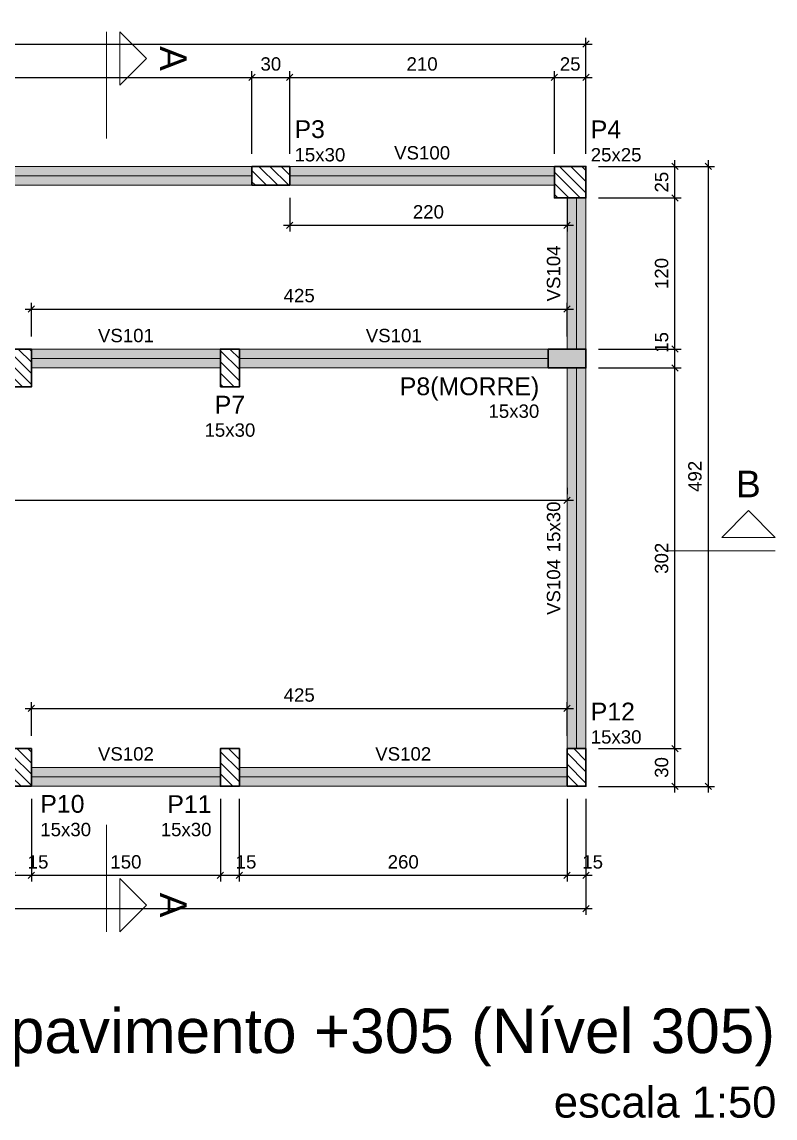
# Model space of a CAD drawing. Header units: inches. Extents: x -52 to 802, y -168 to 85.
# Drawn here: x 33.92 to 45.87, y -28.39 to -10.99 of the extents above; entities that cross this region are included whole.
import ezdxf

# ---------------------------------------------------------------- set-up
doc = ezdxf.new("R2010")
doc.units = ezdxf.units.IN
doc.header["$MEASUREMENT"] = 0
doc.linetypes.add('DOT2', pattern=[3.175, 0, -3.175])
for name, color, linetype, lineweight in [('FO-Cortes', 9, 'Continuous', 5), ('FO-Cotas', 5, 'Continuous', 5), ('FO-Eixos', 5, 'Continuous', 5), ('FO-Hachura pilar que morre', 106, 'Continuous', 5), ('FO-Hachura pilar que passa', 19, 'Continuous', 5), ('FO-Hachura viga', 43, 'Continuous', 5), ('FO-Pilares', 4, 'Continuous', 30), ('FO-Textos das vigas', 7, 'Continuous', 5), ('FO-Textos dos pilares', 7, 'Continuous', 5), ('FO-Títulos', 1, 'Continuous', 20), ('FO-Vigas', 1, 'Continuous', 20), ('LC-Textos', 3, 'Continuous', 20)]:
    doc.layers.add(name, color=color, linetype=linetype, lineweight=lineweight)
doc.styles.add('Arial', font='arial.ttf')
doc.styles.get("Standard").update_dxf_attribs({"font": 'arial.ttf'})
doc.dimstyles.new('UM_50.000000', dxfattribs={"dimtxt": 0.18, "dimasz": 0.1, "dimexe": 0.1, "dimexo": 0.2, "dimgap": 0, "dimtad": 1, "dimtih": 1, "dimtoh": 1, "dimdec": 1, "dimlfac": 50, "dimzin": 0, "dimdsep": 46, "dimtxsty": 'Standard', "dimcen": 0.09, "dimdle": 0.1, "dimadec": 1, "dimazin": 2, "dimtfac": 1, "dimtdec": 4, "dimtofl": 0, "dimtmove": 0, "dimatfit": 3, "dimfxl": 1, "dimtolj": 1, "dimarcsym": 0})
pattern_1 = [(135, (22.77241, -23.12064), (-0.08838835, -0.08838835), [])]

# ---------------------------------------------------------------- blocks, each defined once
blk = doc.blocks.new('_Oblique')
at = {"color": 0, "linetype": 'ByBlock', "lineweight": -2}
blk.add_line((-0.5, -0.5), (0.5, 0.5), dxfattribs=at)
blk = doc.blocks.new('*D132')
at = {"layer": 'Defpoints', "color": 0, "transparency": 16777216}
for p in [(37.572, -11.869), (28.272, -13.281), (37.572, -13.281)]:
    blk.add_point(p, dxfattribs=at)
at = {"layer": 'FO-Cotas', "color": 0, "lineweight": -2, "transparency": 16777216}
for p, q in [((28.272, -13.081), (28.272, -11.769)), ((37.572, -13.081), (37.572, -11.769)), ((28.172, -11.869), (37.672, -11.869))]:
    blk.add_line(p, q, dxfattribs=at)
at = {"layer": 'FO-Cotas', "color": 0, "lineweight": -2, "transparency": 16777216, "xscale": 0.1, "yscale": 0.1, "zscale": 0.1, "rotation": 180}
blk.add_blockref('_Oblique', (28.272, -11.869), dxfattribs=at)
at = {"layer": 'FO-Cotas', "color": 0, "lineweight": -2, "transparency": 16777216, "xscale": 0.1, "yscale": 0.1, "zscale": 0.1}
blk.add_blockref('_Oblique', (37.572, -11.869), dxfattribs=at)
at = {"layer": 'FO-Cotas', "transparency": 16777216, "insert": (32.922, -11.657), "char_height": 0.2118, "attachment_point": 5, "rotation": 0.0057, "style": 'Arial'}
blk.add_mtext('\\A1;465', dxfattribs=at)
blk = doc.blocks.new('*D133')
at = {"layer": 'Defpoints', "color": 0, "transparency": 16777216}
for p in [(38.172, -11.869), (37.572, -13.281), (38.172, -13.281)]:
    blk.add_point(p, dxfattribs=at)
at = {"layer": 'FO-Cotas', "color": 0, "lineweight": -2, "transparency": 16777216}
for p, q in [((37.572, -13.081), (37.572, -11.769)), ((38.172, -13.081), (38.172, -11.769)), ((37.472, -11.869), (38.272, -11.869))]:
    blk.add_line(p, q, dxfattribs=at)
at = {"layer": 'FO-Cotas', "color": 0, "lineweight": -2, "transparency": 16777216, "xscale": 0.1, "yscale": 0.1, "zscale": 0.1, "rotation": 180}
blk.add_blockref('_Oblique', (37.572, -11.869), dxfattribs=at)
at = {"layer": 'FO-Cotas', "color": 0, "lineweight": -2, "transparency": 16777216, "xscale": 0.1, "yscale": 0.1, "zscale": 0.1}
blk.add_blockref('_Oblique', (38.172, -11.869), dxfattribs=at)
at = {"layer": 'FO-Cotas', "transparency": 16777216, "insert": (37.872, -11.657), "char_height": 0.2118, "attachment_point": 5, "rotation": 0.0057, "style": 'Arial'}
blk.add_mtext('\\A1;30', dxfattribs=at)
blk = doc.blocks.new('*D134')
at = {"layer": 'Defpoints', "color": 0, "transparency": 16777216}
for p in [(42.372, -11.869), (38.172, -13.281), (42.372, -13.281)]:
    blk.add_point(p, dxfattribs=at)
at = {"layer": 'FO-Cotas', "color": 0, "lineweight": -2, "transparency": 16777216}
for p, q in [((38.172, -13.081), (38.172, -11.769)), ((42.372, -13.081), (42.372, -11.769)), ((38.072, -11.869), (42.472, -11.869))]:
    blk.add_line(p, q, dxfattribs=at)
at = {"layer": 'FO-Cotas', "color": 0, "lineweight": -2, "transparency": 16777216, "xscale": 0.1, "yscale": 0.1, "zscale": 0.1, "rotation": 180}
blk.add_blockref('_Oblique', (38.172, -11.869), dxfattribs=at)
at = {"layer": 'FO-Cotas', "color": 0, "lineweight": -2, "transparency": 16777216, "xscale": 0.1, "yscale": 0.1, "zscale": 0.1}
blk.add_blockref('_Oblique', (42.372, -11.869), dxfattribs=at)
at = {"layer": 'FO-Cotas', "transparency": 16777216, "insert": (40.272, -11.657), "char_height": 0.2118, "attachment_point": 5, "rotation": 0.0057, "style": 'Arial'}
blk.add_mtext('\\A1;210', dxfattribs=at)
blk = doc.blocks.new('*D135')
at = {"layer": 'Defpoints', "color": 0, "transparency": 16777216}
for p in [(42.872, -11.869), (42.372, -13.281), (42.872, -13.281)]:
    blk.add_point(p, dxfattribs=at)
at = {"layer": 'FO-Cotas', "color": 0, "lineweight": -2, "transparency": 16777216}
for p, q in [((42.372, -13.081), (42.372, -11.769)), ((42.872, -13.081), (42.872, -11.769)), ((42.272, -11.869), (42.972, -11.869))]:
    blk.add_line(p, q, dxfattribs=at)
at = {"layer": 'FO-Cotas', "color": 0, "lineweight": -2, "transparency": 16777216, "xscale": 0.1, "yscale": 0.1, "zscale": 0.1, "rotation": 180}
blk.add_blockref('_Oblique', (42.372, -11.869), dxfattribs=at)
at = {"layer": 'FO-Cotas', "color": 0, "lineweight": -2, "transparency": 16777216, "xscale": 0.1, "yscale": 0.1, "zscale": 0.1}
blk.add_blockref('_Oblique', (42.872, -11.869), dxfattribs=at)
at = {"layer": 'FO-Cotas', "transparency": 16777216, "insert": (42.622, -11.657), "char_height": 0.2118, "attachment_point": 5, "rotation": 0.0057, "style": 'Arial'}
blk.add_mtext('\\A1;25', dxfattribs=at)
blk = doc.blocks.new('*D136')
at = {"layer": 'Defpoints', "color": 0, "transparency": 16777216}
for p in [(42.872, -11.339), (22.772, -13.281), (42.872, -13.281)]:
    blk.add_point(p, dxfattribs=at)
at = {"layer": 'FO-Cotas', "color": 0, "lineweight": -2, "transparency": 16777216}
for p, q in [((22.772, -13.081), (22.772, -11.239)), ((42.872, -13.081), (42.872, -11.239)), ((22.672, -11.339), (42.972, -11.339))]:
    blk.add_line(p, q, dxfattribs=at)
at = {"layer": 'FO-Cotas', "color": 0, "lineweight": -2, "transparency": 16777216, "xscale": 0.1, "yscale": 0.1, "zscale": 0.1, "rotation": 180}
blk.add_blockref('_Oblique', (22.772, -11.339), dxfattribs=at)
at = {"layer": 'FO-Cotas', "color": 0, "lineweight": -2, "transparency": 16777216, "xscale": 0.1, "yscale": 0.1, "zscale": 0.1}
blk.add_blockref('_Oblique', (42.872, -11.339), dxfattribs=at)
at = {"layer": 'FO-Cotas', "transparency": 16777216, "insert": (32.822, -11.127), "char_height": 0.2118, "attachment_point": 5, "rotation": 0.0057, "style": 'Arial'}
blk.add_mtext('\\A1;1005', dxfattribs=at)
blk = doc.blocks.new('*D139')
at = {"layer": 'Defpoints', "color": 0, "transparency": 16777216}
for p in [(33.772, -23.121), (34.072, -23.121), (34.072, -24.533)]:
    blk.add_point(p, dxfattribs=at)
at = {"layer": 'FO-Cotas', "color": 0, "lineweight": -2, "transparency": 16777216}
for p, q in [((33.772, -23.321), (33.772, -24.633)), ((34.072, -23.321), (34.072, -24.633)), ((33.672, -24.533), (34.172, -24.533))]:
    blk.add_line(p, q, dxfattribs=at)
at = {"layer": 'FO-Cotas', "color": 0, "lineweight": -2, "transparency": 16777216, "xscale": 0.1, "yscale": 0.1, "zscale": 0.1, "rotation": 180}
blk.add_blockref('_Oblique', (33.772, -24.533), dxfattribs=at)
at = {"layer": 'FO-Cotas', "color": 0, "lineweight": -2, "transparency": 16777216, "xscale": 0.1, "yscale": 0.1, "zscale": 0.1}
blk.add_blockref('_Oblique', (34.072, -24.533), dxfattribs=at)
at = {"layer": 'FO-Cotas', "transparency": 16777216, "insert": (34.178, -24.321), "char_height": 0.2118, "attachment_point": 5, "rotation": 0.0057, "style": 'Arial'}
blk.add_mtext('\\A1;15', dxfattribs=at)
blk = doc.blocks.new('*D140')
at = {"layer": 'Defpoints', "color": 0, "transparency": 16777216}
for p in [(34.072, -23.121), (37.072, -23.121), (37.072, -24.533)]:
    blk.add_point(p, dxfattribs=at)
at = {"layer": 'FO-Cotas', "color": 0, "lineweight": -2, "transparency": 16777216}
for p, q in [((34.072, -23.321), (34.072, -24.633)), ((37.072, -23.321), (37.072, -24.633)), ((33.972, -24.533), (37.172, -24.533))]:
    blk.add_line(p, q, dxfattribs=at)
at = {"layer": 'FO-Cotas', "color": 0, "lineweight": -2, "transparency": 16777216, "xscale": 0.1, "yscale": 0.1, "zscale": 0.1, "rotation": 180}
blk.add_blockref('_Oblique', (34.072, -24.533), dxfattribs=at)
at = {"layer": 'FO-Cotas', "color": 0, "lineweight": -2, "transparency": 16777216, "xscale": 0.1, "yscale": 0.1, "zscale": 0.1}
blk.add_blockref('_Oblique', (37.072, -24.533), dxfattribs=at)
at = {"layer": 'FO-Cotas', "transparency": 16777216, "insert": (35.572, -24.321), "char_height": 0.2118, "attachment_point": 5, "rotation": 0.0057, "style": 'Arial'}
blk.add_mtext('\\A1;150', dxfattribs=at)
blk = doc.blocks.new('*D141')
at = {"layer": 'Defpoints', "color": 0, "transparency": 16777216}
for p in [(37.072, -23.121), (37.372, -23.121), (37.372, -24.533)]:
    blk.add_point(p, dxfattribs=at)
at = {"layer": 'FO-Cotas', "color": 0, "lineweight": -2, "transparency": 16777216}
for p, q in [((37.072, -23.321), (37.072, -24.633)), ((37.372, -23.321), (37.372, -24.633)), ((36.972, -24.533), (37.472, -24.533))]:
    blk.add_line(p, q, dxfattribs=at)
at = {"layer": 'FO-Cotas', "color": 0, "lineweight": -2, "transparency": 16777216, "xscale": 0.1, "yscale": 0.1, "zscale": 0.1, "rotation": 180}
blk.add_blockref('_Oblique', (37.072, -24.533), dxfattribs=at)
at = {"layer": 'FO-Cotas', "color": 0, "lineweight": -2, "transparency": 16777216, "xscale": 0.1, "yscale": 0.1, "zscale": 0.1}
blk.add_blockref('_Oblique', (37.372, -24.533), dxfattribs=at)
at = {"layer": 'FO-Cotas', "transparency": 16777216, "insert": (37.478, -24.321), "char_height": 0.2118, "attachment_point": 5, "rotation": 0.0057, "style": 'Arial'}
blk.add_mtext('\\A1;15', dxfattribs=at)
blk = doc.blocks.new('*D142')
at = {"layer": 'Defpoints', "color": 0, "transparency": 16777216}
for p in [(37.372, -23.121), (42.572, -23.121), (42.572, -24.533)]:
    blk.add_point(p, dxfattribs=at)
at = {"layer": 'FO-Cotas', "color": 0, "lineweight": -2, "transparency": 16777216}
for p, q in [((37.372, -23.321), (37.372, -24.633)), ((42.572, -23.321), (42.572, -24.633)), ((37.272, -24.533), (42.672, -24.533))]:
    blk.add_line(p, q, dxfattribs=at)
at = {"layer": 'FO-Cotas', "color": 0, "lineweight": -2, "transparency": 16777216, "xscale": 0.1, "yscale": 0.1, "zscale": 0.1, "rotation": 180}
blk.add_blockref('_Oblique', (37.372, -24.533), dxfattribs=at)
at = {"layer": 'FO-Cotas', "color": 0, "lineweight": -2, "transparency": 16777216, "xscale": 0.1, "yscale": 0.1, "zscale": 0.1}
blk.add_blockref('_Oblique', (42.572, -24.533), dxfattribs=at)
at = {"layer": 'FO-Cotas', "transparency": 16777216, "insert": (39.972, -24.321), "char_height": 0.2118, "attachment_point": 5, "rotation": 0.0057, "style": 'Arial'}
blk.add_mtext('\\A1;260', dxfattribs=at)
blk = doc.blocks.new('*D143')
at = {"layer": 'Defpoints', "color": 0, "transparency": 16777216}
for p in [(42.572, -23.121), (42.872, -23.121), (42.872, -24.533)]:
    blk.add_point(p, dxfattribs=at)
at = {"layer": 'FO-Cotas', "color": 0, "lineweight": -2, "transparency": 16777216}
for p, q in [((42.572, -23.321), (42.572, -24.633)), ((42.872, -23.321), (42.872, -24.633)), ((42.472, -24.533), (42.972, -24.533))]:
    blk.add_line(p, q, dxfattribs=at)
at = {"layer": 'FO-Cotas', "color": 0, "lineweight": -2, "transparency": 16777216, "xscale": 0.1, "yscale": 0.1, "zscale": 0.1, "rotation": 180}
blk.add_blockref('_Oblique', (42.572, -24.533), dxfattribs=at)
at = {"layer": 'FO-Cotas', "color": 0, "lineweight": -2, "transparency": 16777216, "xscale": 0.1, "yscale": 0.1, "zscale": 0.1}
blk.add_blockref('_Oblique', (42.872, -24.533), dxfattribs=at)
at = {"layer": 'FO-Cotas', "transparency": 16777216, "insert": (42.978, -24.321), "char_height": 0.2118, "attachment_point": 5, "rotation": 0.0057, "style": 'Arial'}
blk.add_mtext('\\A1;15', dxfattribs=at)
blk = doc.blocks.new('*D144')
at = {"layer": 'Defpoints', "color": 0, "transparency": 16777216}
for p in [(22.772, -23.121), (42.872, -23.121), (42.872, -25.062)]:
    blk.add_point(p, dxfattribs=at)
at = {"layer": 'FO-Cotas', "color": 0, "lineweight": -2, "transparency": 16777216}
for p, q in [((22.772, -23.321), (22.772, -25.162)), ((42.872, -23.321), (42.872, -25.162)), ((22.672, -25.062), (42.972, -25.062))]:
    blk.add_line(p, q, dxfattribs=at)
at = {"layer": 'FO-Cotas', "color": 0, "lineweight": -2, "transparency": 16777216, "xscale": 0.1, "yscale": 0.1, "zscale": 0.1, "rotation": 180}
blk.add_blockref('_Oblique', (22.772, -25.062), dxfattribs=at)
at = {"layer": 'FO-Cotas', "color": 0, "lineweight": -2, "transparency": 16777216, "xscale": 0.1, "yscale": 0.1, "zscale": 0.1}
blk.add_blockref('_Oblique', (42.872, -25.062), dxfattribs=at)
at = {"layer": 'FO-Cotas', "transparency": 16777216, "insert": (32.822, -24.85), "char_height": 0.2118, "attachment_point": 5, "rotation": 0.0057, "style": 'Arial'}
blk.add_mtext('\\A1;1005', dxfattribs=at)
blk = doc.blocks.new('*D151')
at = {"layer": 'Defpoints', "color": 0, "transparency": 16777216}
for p in [(42.872, -22.521), (44.284, -22.521), (42.872, -23.121)]:
    blk.add_point(p, dxfattribs=at)
at = {"layer": 'FO-Cotas', "color": 0, "lineweight": -2, "transparency": 16777216}
for p, q in [((44.284, -23.221), (44.284, -22.421)), ((43.072, -22.521), (44.384, -22.521)), ((43.072, -23.121), (44.384, -23.121))]:
    blk.add_line(p, q, dxfattribs=at)
at = {"layer": 'FO-Cotas', "color": 0, "lineweight": -2, "transparency": 16777216, "xscale": 0.1, "yscale": 0.1, "zscale": 0.1}
for p, rotation in [((44.284, -22.521), 90), ((44.284, -23.121), 270)]:
    blk.add_blockref('_Oblique', p, dxfattribs=dict(at, rotation=rotation))
at = {"layer": 'FO-Cotas', "transparency": 16777216, "insert": (44.073, -22.821), "char_height": 0.2118, "attachment_point": 5, "rotation": 90, "style": 'Arial'}
blk.add_mtext('\\A1;30', dxfattribs=at)
blk = doc.blocks.new('*D152')
at = {"layer": 'Defpoints', "color": 0, "transparency": 16777216}
for p in [(42.872, -16.481), (44.284, -16.481), (42.872, -22.521)]:
    blk.add_point(p, dxfattribs=at)
at = {"layer": 'FO-Cotas', "color": 0, "lineweight": -2, "transparency": 16777216}
for p, q in [((43.072, -16.481), (44.384, -16.481)), ((44.284, -22.621), (44.284, -16.381)), ((43.072, -22.521), (44.384, -22.521))]:
    blk.add_line(p, q, dxfattribs=at)
at = {"layer": 'FO-Cotas', "color": 0, "lineweight": -2, "transparency": 16777216, "xscale": 0.1, "yscale": 0.1, "zscale": 0.1}
for p, rotation in [((44.284, -16.481), 90), ((44.284, -22.521), 270)]:
    blk.add_blockref('_Oblique', p, dxfattribs=dict(at, rotation=rotation))
at = {"layer": 'FO-Cotas', "transparency": 16777216, "insert": (44.073, -19.501), "char_height": 0.2118, "attachment_point": 5, "rotation": 90, "style": 'Arial'}
blk.add_mtext('\\A1;302', dxfattribs=at)
blk = doc.blocks.new('*D153')
at = {"layer": 'Defpoints', "color": 0, "transparency": 16777216}
for p in [(42.872, -16.181), (44.284, -16.181), (42.872, -16.481)]:
    blk.add_point(p, dxfattribs=at)
at = {"layer": 'FO-Cotas', "color": 0, "lineweight": -2, "transparency": 16777216}
for p, q in [((44.284, -16.581), (44.284, -16.081)), ((43.072, -16.181), (44.384, -16.181)), ((43.072, -16.481), (44.384, -16.481))]:
    blk.add_line(p, q, dxfattribs=at)
at = {"layer": 'FO-Cotas', "color": 0, "lineweight": -2, "transparency": 16777216, "xscale": 0.1, "yscale": 0.1, "zscale": 0.1}
for p, rotation in [((44.284, -16.181), 90), ((44.284, -16.481), 270)]:
    blk.add_blockref('_Oblique', p, dxfattribs=dict(at, rotation=rotation))
at = {"layer": 'FO-Cotas', "transparency": 16777216, "insert": (44.073, -16.075), "char_height": 0.2118, "attachment_point": 5, "rotation": 90, "style": 'Arial'}
blk.add_mtext('\\A1;15', dxfattribs=at)
blk = doc.blocks.new('*D154')
at = {"layer": 'Defpoints', "color": 0, "transparency": 16777216}
for p in [(42.872, -13.781), (44.284, -13.781), (42.872, -16.181)]:
    blk.add_point(p, dxfattribs=at)
at = {"layer": 'FO-Cotas', "color": 0, "lineweight": -2, "transparency": 16777216}
for p, q in [((44.284, -16.281), (44.284, -13.681)), ((43.072, -13.781), (44.384, -13.781)), ((43.072, -16.181), (44.384, -16.181))]:
    blk.add_line(p, q, dxfattribs=at)
at = {"layer": 'FO-Cotas', "color": 0, "lineweight": -2, "transparency": 16777216, "xscale": 0.1, "yscale": 0.1, "zscale": 0.1}
for p, rotation in [((44.284, -13.781), 90), ((44.284, -16.181), 270)]:
    blk.add_blockref('_Oblique', p, dxfattribs=dict(at, rotation=rotation))
at = {"layer": 'FO-Cotas', "transparency": 16777216, "insert": (44.073, -14.981), "char_height": 0.2118, "attachment_point": 5, "rotation": 90, "style": 'Arial'}
blk.add_mtext('\\A1;120', dxfattribs=at)
blk = doc.blocks.new('*D155')
at = {"layer": 'Defpoints', "color": 0, "transparency": 16777216}
for p in [(42.872, -13.281), (44.284, -13.281), (42.872, -13.781)]:
    blk.add_point(p, dxfattribs=at)
at = {"layer": 'FO-Cotas', "color": 0, "lineweight": -2, "transparency": 16777216}
for p, q in [((44.284, -13.881), (44.284, -13.181)), ((43.072, -13.281), (44.384, -13.281)), ((43.072, -13.781), (44.384, -13.781))]:
    blk.add_line(p, q, dxfattribs=at)
at = {"layer": 'FO-Cotas', "color": 0, "lineweight": -2, "transparency": 16777216, "xscale": 0.1, "yscale": 0.1, "zscale": 0.1}
for p, rotation in [((44.284, -13.281), 90), ((44.284, -13.781), 270)]:
    blk.add_blockref('_Oblique', p, dxfattribs=dict(at, rotation=rotation))
at = {"layer": 'FO-Cotas', "transparency": 16777216, "insert": (44.073, -13.531), "char_height": 0.2118, "attachment_point": 5, "rotation": 90, "style": 'Arial'}
blk.add_mtext('\\A1;25', dxfattribs=at)
blk = doc.blocks.new('*D156')
at = {"layer": 'Defpoints', "color": 0, "transparency": 16777216}
for p in [(42.872, -13.281), (44.814, -13.281), (42.872, -23.121)]:
    blk.add_point(p, dxfattribs=at)
at = {"layer": 'FO-Cotas', "color": 0, "lineweight": -2, "transparency": 16777216}
for p, q in [((44.814, -23.221), (44.814, -13.181)), ((43.072, -13.281), (44.914, -13.281)), ((43.072, -23.121), (44.914, -23.121))]:
    blk.add_line(p, q, dxfattribs=at)
at = {"layer": 'FO-Cotas', "color": 0, "lineweight": -2, "transparency": 16777216, "xscale": 0.1, "yscale": 0.1, "zscale": 0.1}
for p, rotation in [((44.814, -13.281), 90), ((44.814, -23.121), 270)]:
    blk.add_blockref('_Oblique', p, dxfattribs=dict(at, rotation=rotation))
at = {"layer": 'FO-Cotas', "transparency": 16777216, "insert": (44.602, -18.201), "char_height": 0.2118, "attachment_point": 5, "rotation": 90, "style": 'Arial'}
blk.add_mtext('\\A1;492', dxfattribs=at)
blk = doc.blocks.new('*D157')
at = {"layer": 'Defpoints', "color": 0, "transparency": 16777216}
for p in [(23.072, -18.581), (42.572, -18.581), (42.572, -18.581)]:
    blk.add_point(p, dxfattribs=at)
at = {"layer": 'FO-Cotas', "color": 0, "lineweight": -2, "transparency": 16777216}
for p, q in [((23.072, -18.381), (23.072, -18.481)), ((42.572, -18.381), (42.572, -18.481)), ((22.972, -18.581), (42.672, -18.581))]:
    blk.add_line(p, q, dxfattribs=at)
at = {"layer": 'FO-Cotas', "color": 0, "lineweight": -2, "transparency": 16777216, "xscale": 0.1, "yscale": 0.1, "zscale": 0.1, "rotation": 180}
blk.add_blockref('_Oblique', (23.072, -18.581), dxfattribs=at)
at = {"layer": 'FO-Cotas', "color": 0, "lineweight": -2, "transparency": 16777216, "xscale": 0.1, "yscale": 0.1, "zscale": 0.1}
blk.add_blockref('_Oblique', (42.572, -18.581), dxfattribs=at)
at = {"layer": 'FO-Cotas', "transparency": 16777216, "insert": (32.822, -18.369), "char_height": 0.2118, "attachment_point": 5, "rotation": 0.0057, "style": 'Arial'}
blk.add_mtext('\\A1;975', dxfattribs=at)
blk = doc.blocks.new('*D163')
at = {"layer": 'Defpoints', "color": 0, "transparency": 16777216}
for p in [(38.172, -13.581), (42.572, -13.581), (42.572, -14.216)]:
    blk.add_point(p, dxfattribs=at)
at = {"layer": 'FO-Cotas', "color": 0, "lineweight": -2, "transparency": 16777216}
for p, q in [((38.172, -13.781), (38.172, -14.316)), ((42.572, -13.781), (42.572, -14.316)), ((38.072, -14.216), (42.672, -14.216))]:
    blk.add_line(p, q, dxfattribs=at)
at = {"layer": 'FO-Cotas', "color": 0, "lineweight": -2, "transparency": 16777216, "xscale": 0.1, "yscale": 0.1, "zscale": 0.1, "rotation": 180}
blk.add_blockref('_Oblique', (38.172, -14.216), dxfattribs=at)
at = {"layer": 'FO-Cotas', "color": 0, "lineweight": -2, "transparency": 16777216, "xscale": 0.1, "yscale": 0.1, "zscale": 0.1}
blk.add_blockref('_Oblique', (42.572, -14.216), dxfattribs=at)
at = {"layer": 'FO-Cotas', "transparency": 16777216, "insert": (40.372, -14.004), "char_height": 0.2118, "attachment_point": 5, "rotation": 0.0057, "style": 'Arial'}
blk.add_mtext('\\A1;220', dxfattribs=at)
blk = doc.blocks.new('*D164')
at = {"layer": 'Defpoints', "color": 0, "transparency": 16777216}
for p in [(42.572, -15.545), (34.072, -16.181), (42.572, -16.181)]:
    blk.add_point(p, dxfattribs=at)
at = {"layer": 'FO-Cotas', "color": 0, "lineweight": -2, "transparency": 16777216}
for p, q in [((34.072, -15.981), (34.072, -15.445)), ((42.572, -15.981), (42.572, -15.445)), ((33.972, -15.545), (42.672, -15.545))]:
    blk.add_line(p, q, dxfattribs=at)
at = {"layer": 'FO-Cotas', "color": 0, "lineweight": -2, "transparency": 16777216, "xscale": 0.1, "yscale": 0.1, "zscale": 0.1, "rotation": 180}
blk.add_blockref('_Oblique', (34.072, -15.545), dxfattribs=at)
at = {"layer": 'FO-Cotas', "color": 0, "lineweight": -2, "transparency": 16777216, "xscale": 0.1, "yscale": 0.1, "zscale": 0.1}
blk.add_blockref('_Oblique', (42.572, -15.545), dxfattribs=at)
at = {"layer": 'FO-Cotas', "transparency": 16777216, "insert": (38.322, -15.333), "char_height": 0.2118, "attachment_point": 5, "rotation": 0.0057, "style": 'Arial'}
blk.add_mtext('\\A1;425', dxfattribs=at)
blk = doc.blocks.new('*D165')
at = {"layer": 'Defpoints', "color": 0, "transparency": 16777216}
for p in [(42.572, -21.885), (34.072, -22.521), (42.572, -22.521)]:
    blk.add_point(p, dxfattribs=at)
at = {"layer": 'FO-Cotas', "color": 0, "lineweight": -2, "transparency": 16777216}
for p, q in [((33.972, -21.885), (42.672, -21.885)), ((34.072, -22.321), (34.072, -21.785)), ((42.572, -22.321), (42.572, -21.785))]:
    blk.add_line(p, q, dxfattribs=at)
at = {"layer": 'FO-Cotas', "color": 0, "lineweight": -2, "transparency": 16777216, "xscale": 0.1, "yscale": 0.1, "zscale": 0.1, "rotation": 180}
blk.add_blockref('_Oblique', (34.072, -21.885), dxfattribs=at)
at = {"layer": 'FO-Cotas', "color": 0, "lineweight": -2, "transparency": 16777216, "xscale": 0.1, "yscale": 0.1, "zscale": 0.1}
blk.add_blockref('_Oblique', (42.572, -21.885), dxfattribs=at)
at = {"layer": 'FO-Cotas', "transparency": 16777216, "insert": (38.322, -21.673), "char_height": 0.2118, "attachment_point": 5, "rotation": 0.0057, "style": 'Arial'}
blk.add_mtext('\\A1;425', dxfattribs=at)

msp = doc.modelspace()

# ---------------------------------------------------------------- hatches: boundary and pattern name
at = {"layer": 'FO-Hachura pilar que morre', "linetype": 'Continuous'}
msp.add_hatch(color=256, dxfattribs=at).paths.add_polyline_path([(42.2724, -16.1806), (42.2724, -16.3306), (42.2724, -16.4806), (42.5724, -16.4806), (42.8724, -16.4806), (42.8724, -16.3306), (42.8724, -16.1806), (42.5724, -16.1806)])
at = {"layer": 'FO-Hachura pilar que passa', "linetype": 'Continuous'}
h = msp.add_hatch(dxfattribs=at)
h.set_pattern_fill('ANSI31', color=256, angle=90, style=0)
h.set_pattern_definition(pattern_1)
h.paths.add_polyline_path([(37.5724, -13.2806), (37.5724, -13.4306), (37.5724, -13.5806), (37.8724, -13.5806), (38.1724, -13.5806), (38.1724, -13.4306), (38.1724, -13.2806), (37.8724, -13.2806)])
h = msp.add_hatch(dxfattribs=at)
h.set_pattern_fill('ANSI31', color=256, angle=90, style=0)
h.set_pattern_definition(pattern_1)
h.paths.add_polyline_path([(42.3724, -13.2806), (42.3724, -13.5306), (42.3724, -13.7806), (42.6224, -13.7806), (42.8724, -13.7806), (42.8724, -13.5306), (42.8724, -13.2806), (42.6224, -13.2806)])
h = msp.add_hatch(dxfattribs=at)
h.set_pattern_fill('ANSI31', color=256, angle=90, style=0)
h.set_pattern_definition(pattern_1)
h.paths.add_polyline_path([(34.0724, -16.1806), (33.9224, -16.1806), (33.7724, -16.1806), (33.7724, -16.4806), (33.7724, -16.7806), (33.9224, -16.7806), (34.0724, -16.7806), (34.0724, -16.4806)])
h = msp.add_hatch(dxfattribs=at)
h.set_pattern_fill('ANSI31', color=256, angle=90, style=0)
h.set_pattern_definition(pattern_1)
h.paths.add_polyline_path([(37.0724, -16.7806), (37.2224, -16.7806), (37.3724, -16.7806), (37.3724, -16.4806), (37.3724, -16.1806), (37.2224, -16.1806), (37.0724, -16.1806), (37.0724, -16.4806)])
h = msp.add_hatch(dxfattribs=at)
h.set_pattern_fill('ANSI31', color=256, angle=90, style=0)
h.set_pattern_definition(pattern_1)
h.paths.add_polyline_path([(33.7724, -23.1206), (33.9224, -23.1206), (34.0724, -23.1206), (34.0724, -22.8206), (34.0724, -22.5206), (33.9224, -22.5206), (33.7724, -22.5206), (33.7724, -22.8206)])
h = msp.add_hatch(dxfattribs=at)
h.set_pattern_fill('ANSI31', color=256, angle=90, style=0)
h.set_pattern_definition(pattern_1)
h.paths.add_polyline_path([(37.3724, -22.5206), (37.2224, -22.5206), (37.0724, -22.5206), (37.0724, -22.8206), (37.0724, -23.1206), (37.2224, -23.1206), (37.3724, -23.1206), (37.3724, -22.8206)])
h = msp.add_hatch(dxfattribs=at)
h.set_pattern_fill('ANSI31', color=256, angle=90, style=0)
h.set_pattern_definition(pattern_1)
h.paths.add_polyline_path([(42.5724, -23.1206), (42.7224, -23.1206), (42.8724, -23.1206), (42.8724, -22.8206), (42.8724, -22.5206), (42.7224, -22.5206), (42.5724, -22.5206), (42.5724, -22.8206)])
at = {"layer": 'FO-Hachura viga', "linetype": 'Continuous'}
for points in [[(37.5724, -13.2806), (37.5724, -13.2806), (28.2724, -13.2806), (28.2724, -13.5806), (37.5724, -13.5806), (37.5724, -13.2806)], [(42.3724, -13.2806), (42.3724, -13.2806), (38.1724, -13.2806), (38.1724, -13.5806), (42.3724, -13.5806), (42.3724, -13.2806)], [(42.8724, -13.7806), (42.8724, -13.7806), (42.5724, -13.7806), (42.5724, -16.1806), (42.8724, -16.1806), (42.8724, -13.7806)], [(37.0724, -16.1806), (37.0724, -16.1806), (34.0724, -16.1806), (34.0724, -16.4806), (37.0724, -16.4806), (37.0724, -16.1806)], [(42.2724, -16.1806), (42.2724, -16.1806), (37.3724, -16.1806), (37.3724, -16.4806), (42.2724, -16.4806), (42.2724, -16.1806)], [(42.8724, -16.4806), (42.8724, -16.4806), (42.5724, -16.4806), (42.5724, -22.5206), (42.8724, -22.5206), (42.8724, -16.4806)], [(37.0724, -22.8206), (37.0724, -22.8206), (34.0724, -22.8206), (34.0724, -23.1206), (37.0724, -23.1206), (37.0724, -22.8206)], [(42.5724, -22.8206), (42.5724, -22.8206), (37.3724, -22.8206), (37.3724, -23.1206), (42.5724, -23.1206), (42.5724, -22.8206)]]:
    msp.add_hatch(color=256, dxfattribs=at).paths.add_polyline_path(points)

# ---------------------------------------------------------------- linework, layer by layer
at = {"layer": 'FO-Cortes'}
for p, q in [((35.2636, -11.1451), (35.2636, -12.8395)), ((44.1783, -19.3806), (45.8727, -19.3806)), ((35.2636, -23.7339), (35.2636, -25.4283))]:
    msp.add_line(p, q, dxfattribs=at)
at = {"layer": 'FO-Cortes', "linetype": 'Continuous'}
for points in [[(35.4754, -11.1451), (35.4754, -11.9923), (35.899, -11.5687), (35.4754, -11.1451)], [(45.8727, -19.1688), (45.0255, -19.1688), (45.4491, -18.7452), (45.8727, -19.1688)], [(35.4754, -25.4283), (35.4754, -24.5811), (35.899, -25.0047), (35.4754, -25.4283)]]:
    msp.add_lwpolyline(points, close=True, dxfattribs=at)
at = {"layer": 'FO-Eixos'}
for p, q in [((28.2724, -13.4306), (37.5724, -13.4306)), ((38.1724, -13.4306), (42.3724, -13.4306)), ((42.7224, -16.1806), (42.7224, -13.7806)), ((34.0724, -16.3306), (37.0724, -16.3306)), ((37.3724, -16.3306), (42.2724, -16.3306)), ((42.7224, -22.5206), (42.7224, -16.4806)), ((34.0724, -22.9706), (37.0724, -22.9706)), ((37.3724, -22.9706), (42.5724, -22.9706))]:
    msp.add_line(p, q, dxfattribs=at)
at = {"layer": 'FO-Pilares'}
for points in [[(37.5724, -13.2806), (37.5724, -13.4306), (37.5724, -13.5806), (37.8724, -13.5806), (38.1724, -13.5806), (38.1724, -13.4306), (38.1724, -13.2806), (37.8724, -13.2806), (37.5724, -13.2806)], [(42.3724, -13.2806), (42.3724, -13.5306), (42.3724, -13.7806), (42.6224, -13.7806), (42.8724, -13.7806), (42.8724, -13.5306), (42.8724, -13.2806), (42.6224, -13.2806), (42.3724, -13.2806)], [(34.0724, -16.1806), (33.9224, -16.1806), (33.7724, -16.1806), (33.7724, -16.4806), (33.7724, -16.7806), (33.9224, -16.7806), (34.0724, -16.7806), (34.0724, -16.4806), (34.0724, -16.1806)], [(37.0724, -16.7806), (37.2224, -16.7806), (37.3724, -16.7806), (37.3724, -16.4806), (37.3724, -16.1806), (37.2224, -16.1806), (37.0724, -16.1806), (37.0724, -16.4806), (37.0724, -16.7806)], [(42.2724, -16.1806), (42.2724, -16.3306), (42.2724, -16.4806), (42.5724, -16.4806), (42.8724, -16.4806), (42.8724, -16.3306), (42.8724, -16.1806), (42.5724, -16.1806), (42.2724, -16.1806)], [(33.7724, -23.1206), (33.9224, -23.1206), (34.0724, -23.1206), (34.0724, -22.8206), (34.0724, -22.5206), (33.9224, -22.5206), (33.7724, -22.5206), (33.7724, -22.8206), (33.7724, -23.1206)], [(37.3724, -22.5206), (37.2224, -22.5206), (37.0724, -22.5206), (37.0724, -22.8206), (37.0724, -23.1206), (37.2224, -23.1206), (37.3724, -23.1206), (37.3724, -22.8206), (37.3724, -22.5206)], [(42.5724, -23.1206), (42.7224, -23.1206), (42.8724, -23.1206), (42.8724, -22.8206), (42.8724, -22.5206), (42.7224, -22.5206), (42.5724, -22.5206), (42.5724, -22.8206), (42.5724, -23.1206)]]:
    msp.add_lwpolyline(points, close=True, dxfattribs=at)
at = {"layer": 'FO-Vigas'}
for p, q in [((28.2724, -13.2806), (37.5724, -13.2806)), ((38.1724, -13.2806), (42.3724, -13.2806)), ((28.2724, -13.5806), (37.5724, -13.5806)), ((38.1724, -13.5806), (42.3724, -13.5806)), ((42.5724, -16.1806), (42.5724, -13.7806)), ((42.8724, -16.1806), (42.8724, -13.7806)), ((34.0724, -16.1806), (37.0724, -16.1806)), ((37.3724, -16.1806), (42.2724, -16.1806)), ((34.0724, -16.4806), (37.0724, -16.4806)), ((37.3724, -16.4806), (42.2724, -16.4806)), ((42.5724, -22.5206), (42.5724, -16.4806)), ((42.8724, -22.5206), (42.8724, -16.4806)), ((34.0724, -22.8206), (37.0724, -22.8206)), ((37.3724, -22.8206), (42.5724, -22.8206)), ((34.0724, -23.1206), (37.0724, -23.1206)), ((37.3724, -23.1206), (42.5724, -23.1206))]:
    msp.add_line(p, q, dxfattribs=at)

# ---------------------------------------------------------------- texts
at = {"layer": 'FO-Cortes', "linetype": 'DOT2', "ltscale": 0.05, "char_height": 0.4236, "width": 0.793288, "attachment_point": 8, "rotation": 270, "line_spacing_factor": 0.798, "style": 'Arial'}
for insert in [(36.1108, -11.5687), (36.1108, -25.0047)]:
    msp.add_mtext('A', dxfattribs=dict(at, insert=insert))
at = {"layer": 'FO-Cortes', "linetype": 'DOT2', "ltscale": 0.05, "insert": (45.4491, -18.5334), "char_height": 0.4236, "width": 0.793288, "attachment_point": 8, "line_spacing_factor": 0.798, "style": 'Arial'}
msp.add_mtext('B', dxfattribs=at)
at = {"layer": 'FO-Textos das vigas', "char_height": 0.2118, "width": 1.79269, "attachment_point": 8, "line_spacing_factor": 0.798, "style": 'Arial'}
for s, insert in [('VS100', (40.2724, -13.1747)), ('VS101', (35.5724, -16.0747)), ('VS101', (39.8224, -16.0747)), ('VS102', (35.5724, -22.7147)), ('VS102', (39.9724, -22.7147))]:
    msp.add_mtext(s, dxfattribs=dict(at, insert=insert))
at = {"layer": 'FO-Textos das vigas', "char_height": 0.2118, "rotation": 90, "line_spacing_factor": 0.798, "style": 'Arial'}
for s, insert, width, attachment_point in [('VS104', (42.4665, -14.9806), 1.79269, 8), ('15x30', (42.4665, -19.4065), 1.620988, 7), ('VS104', (42.4665, -19.5124), 1.79269, 9)]:
    msp.add_mtext(s, dxfattribs=dict(at, insert=insert, width=width, attachment_point=attachment_point))
at = {"layer": 'FO-Textos dos pilares', "line_spacing_factor": 0.798, "style": 'Arial'}
for s, insert, char_height, width, attachment_point in [('P3', (38.2474, -12.835), 0.2824, 0.97144, 7), ('P4', (42.9474, -12.835), 0.2824, 0.97144, 7), ('15x30', (38.2474, -13.2056), 0.2118, 1.620988, 7), ('25x25', (42.9474, -13.2056), 0.2118, 1.620988, 7), ('P8(MORRE)', (42.1314, -16.9976), 0.2824, 4.450823, 9), ('P7', (37.2224, -17.2042), 0.2824, 0.97144, 8), ('15x30', (42.1312, -17.2749), 0.2118, 1.620988, 9), ('15x30', (37.2224, -17.5749), 0.2118, 1.620988, 8), ('P12', (42.9474, -22.075), 0.2824, 1.412653, 7), ('15x30', (42.9474, -22.4456), 0.2118, 1.620988, 7), ('P10', (34.2136, -23.5442), 0.2824, 0.97144, 7), ('P11', (36.9312, -23.5442), 0.2824, 1.412653, 9), ('15x30', (34.2136, -23.9149), 0.2118, 1.620988, 7), ('15x30', (36.9312, -23.9149), 0.2118, 1.620988, 9)]:
    msp.add_mtext(s, dxfattribs=dict(at, insert=insert, char_height=char_height, width=width, attachment_point=attachment_point))
at = {"layer": 'FO-Títulos', "insert": (45.8724, -27.5676), "char_height": 0.706, "width": 33.426025, "attachment_point": 9, "line_spacing_factor": 0.798, "style": 'Arial'}
msp.add_mtext('Forma do pavimento +305 (Nível 305)', dxfattribs=at)
at = {"layer": 'LC-Textos', "linetype": 'Continuous', "insert": (42.3624, -28.386), "char_height": 0.4942, "width": 3.464164, "attachment_point": 7, "line_spacing_factor": 0.798, "style": 'Arial'}
msp.add_mtext('escala 1:50', dxfattribs=at)

# ---------------------------------------------------------------- dimensions: what is measured, and where the dimension line sits
at = {"layer": 'FO-Cotas'}
for base, p1, p2, picture, middle in [((42.8724, -11.3391), (22.7724, -13.2806), (42.8724, -13.2806), '*D136', (32.8224, -11.1273)), ((37.5724, -11.8686), (28.2724, -13.2806), (37.5724, -13.2806), '*D132', (32.9224, -11.6568)), ((38.1724, -11.8686), (37.5724, -13.2806), (38.1724, -13.2806), '*D133', (37.8724, -11.6568)), ((42.3724, -11.8686), (38.1724, -13.2806), (42.3724, -13.2806), '*D134', (40.2724, -11.6568)), ((42.8724, -11.8686), (42.3724, -13.2806), (42.8724, -13.2806), '*D135', (42.6224, -11.6568)), ((42.5724, -14.216), (38.1724, -13.5806), (42.5724, -13.5806), '*D163', (40.3724, -14.0042)), ((42.5724, -15.5452), (34.0724, -16.1806), (42.5724, -16.1806), '*D164', (38.3224, -15.3334)), ((42.5724, -18.5806), (23.0724, -18.5806), (42.5724, -18.5806), '*D157', (32.8224, -18.3688)), ((42.5724, -21.8852), (34.0724, -22.5206), (42.5724, -22.5206), '*D165', (38.3224, -21.6734)), ((42.8724, -25.0621), (22.7724, -23.1206), (42.8724, -23.1206), '*D144', (32.8224, -24.8503)), ((34.0724, -24.5326), (33.7724, -23.1206), (34.0724, -23.1206), '*D139', (34.1783, -24.3208)), ((37.0724, -24.5326), (34.0724, -23.1206), (37.0724, -23.1206), '*D140', (35.5724, -24.3208)), ((37.3724, -24.5326), (37.0724, -23.1206), (37.3724, -23.1206), '*D141', (37.4783, -24.3208)), ((42.5724, -24.5326), (37.3724, -23.1206), (42.5724, -23.1206), '*D142', (39.9724, -24.3208)), ((42.8724, -24.5326), (42.5724, -23.1206), (42.8724, -23.1206), '*D143', (42.9783, -24.3208))]:
    dim = msp.add_linear_dim(base=base, p1=p1, p2=p2, dimstyle='UM_50.000000', override={"dimtxt": 0.2118, "dimasz": 0.1, "dimexe": 0.1, "dimexo": 0.2, "dimtad": 1, "dimtih": 0, "dimtoh": 0, "dimdec": 1, "dimlfac": 50, "dimzin": 8, "dimtxsty": 'Arial', "dimblk": 'Oblique', "dimblk1": 'Oblique', "dimblk2": 'Oblique', "dimsah": 1, "dimdle": 0.1, "dimse1": 0, "dimse2": 0, "dimclrt": 256, "dimadec": 1, "dimazin": 3, "dimtmove": 2, "dimldrblk": 'Oblique'}, dxfattribs=at)
    dim.commit()
    dim.dimension.update_dxf_attribs({"geometry": picture, "text_midpoint": middle, "dimtype": 160, "text_rotation": 0.00573})
for base, p1, p2, picture, middle in [((44.2844, -13.2806), (42.8724, -13.7806), (42.8724, -13.2806), '*D155', (44.0726, -13.5306)), ((44.8139, -13.2806), (42.8724, -23.1206), (42.8724, -13.2806), '*D156', (44.6021, -18.2006)), ((44.2844, -13.7806), (42.8724, -16.1806), (42.8724, -13.7806), '*D154', (44.0726, -14.9806)), ((44.2844, -16.1806), (42.8724, -16.4806), (42.8724, -16.1806), '*D153', (44.0726, -16.0747)), ((44.2844, -16.4806), (42.8724, -22.5206), (42.8724, -16.4806), '*D152', (44.0726, -19.5006)), ((44.2844, -22.5206), (42.8724, -23.1206), (42.8724, -22.5206), '*D151', (44.0726, -22.8206))]:
    dim = msp.add_linear_dim(base=base, p1=p1, p2=p2, angle=90, dimstyle='UM_50.000000', override={"dimtxt": 0.2118, "dimasz": 0.1, "dimexe": 0.1, "dimexo": 0.2, "dimtad": 1, "dimtih": 0, "dimtoh": 0, "dimdec": 1, "dimlfac": 50, "dimzin": 8, "dimtxsty": 'Arial', "dimblk": 'Oblique', "dimblk1": 'Oblique', "dimblk2": 'Oblique', "dimsah": 1, "dimdle": 0.1, "dimse1": 0, "dimse2": 0, "dimclrt": 256, "dimadec": 1, "dimazin": 3, "dimtmove": 2, "dimldrblk": 'Oblique'}, dxfattribs=at)
    dim.commit()
    dim.dimension.update_dxf_attribs({"geometry": picture, "text_midpoint": middle, "dimtype": 160, "text_rotation": 90})

doc.saveas('drawing.dxf')
